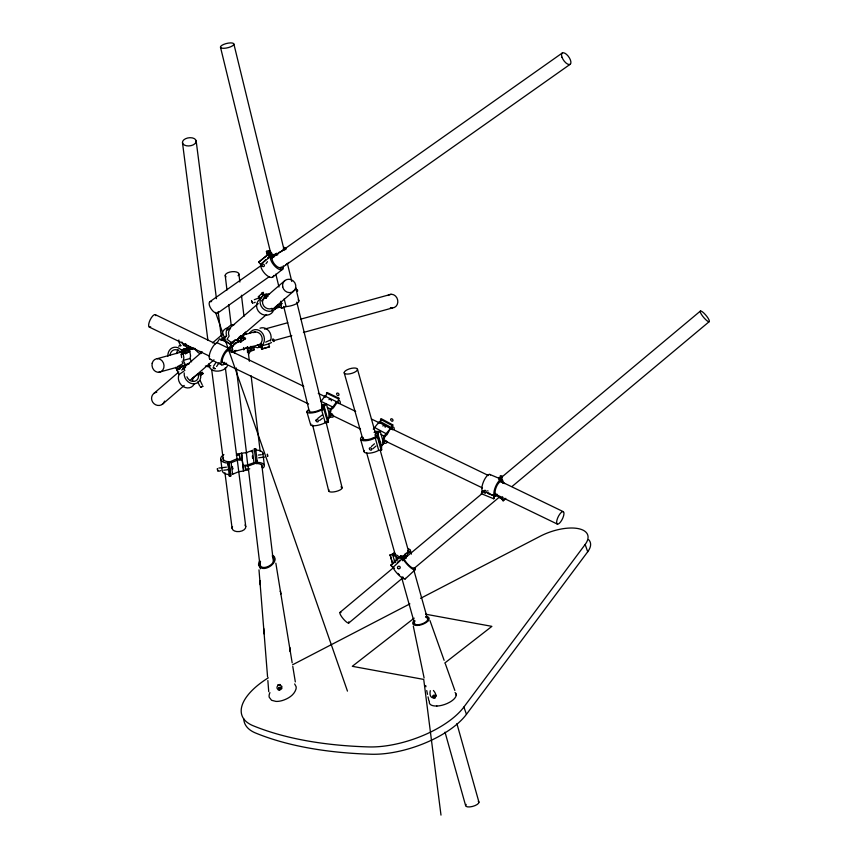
<?xml version="1.0" encoding="UTF-8"?>
<svg xmlns="http://www.w3.org/2000/svg" width="858" height="858" viewBox="0 0 858 858"><rect width="100%" height="100%" fill="white"/><g stroke="black" fill="none" stroke-linecap="round" stroke-linejoin="round"><path stroke-width="1.29" d="M414.028 622.994L415.025 620.827M193.222 347.908L193.093 348.884L192.289 348.831A6.671 5.77 74.6 0 0 189.071 350.525M194.948 348.498L194.841 349.26L198.53 352.885L201.104 353.539M324.614 397.49L324.925 396.085L336.658 401.748L336.207 403.807L333.376 407.85L331.134 409.598L329.837 415.572L331.917 413.942A6.671 2.295 -64.2 0 0 333.022 414.982M325.654 396.589L327.113 392.524L338.846 398.187L338.481 400.579A9.17 3.153 -64.2 0 1 340.304 403.185M328.56 417.181L328.314 418.329L330.77 416.409A9.17 3.153 -64.2 0 0 333.923 416.334M328.796 416.098L330.362 408.955L332.818 407.035L336.658 401.748M338.846 398.187L337.634 402.852A6.671 2.295 -64.2 0 1 338.856 403.625M189.286 363.706L185.382 364.779L183.28 360.381L183.859 357.807L183.086 353.196L189.811 351.351L190.583 355.952L190.004 358.526L191.581 361.829M322.136 407.55L321.493 408.73L323.541 408.58L324.56 406.928L324.024 406.252L326.48 404.332L330.18 417.063L327.724 418.994L328.26 419.659L327.252 421.321M430.287 690.679C427.917 701.597 440.83 698.83 433.419 690.476M378.571 423.552L378.893 422.254L390.497 428.474L387.108 434.556L384.824 436.529L383.429 442.16L385.553 440.326A6.671 2.091 -61.8 0 0 386.626 441.087M392.181 427.209L392.76 424.882L381.145 418.65L379.869 423.08M382.378 442.814L384.052 436.079L390.497 428.474M392.76 424.882L391.473 429.3A6.671 2.091 -61.8 0 1 392.707 429.826M247.512 352.52L247.361 346.643M381.435 448.026L381.746 446.879L377.745 433.547L380.255 431.392L383.74 443.833L381.231 445.999M402.659 559.984L404.397 558.118L406.059 558.494L405.941 556.853L404.15 558.515M395.366 553.464L390.143 555.115L392.589 563.824M265.98 298.176L264.865 295.688L265.808 298.23M435.156 697.822L433.172 697.372L433.269 695.43L436.368 695.42M433.966 697.779L435.156 696.417L434.867 695.441M501.565 482.421A6.671 2.317 -67.4 0 0 497.157 485.263A6.671 2.317 -67.4 0 0 495.398 493.65L493.747 498.766L481.263 493.661L482.357 490.862L484.759 491.859M482.067 492.9L482.25 490.765A9.17 3.185 -67.4 0 1 484.416 479.719A9.17 3.185 -67.4 0 1 490.508 474.914M272.544 255.791L270.71 251.769L268.093 252.713L269.734 254.097M238.47 337.795L240.98 335.564M260.532 561.561C256.757 573.82 279.74 564.435 272.34 556.445M236.872 340.133L238.031 340.208M373.273 429.139L378.893 422.254M259.845 560.735L259.545 561.218A21.15 9.277 -19.2 0 0 258.644 565.272M210.886 359.352A9.17 3.153 -64.2 0 1 210.274 351.866A9.17 3.153 -64.2 0 1 217.074 342.696L219.616 338.867L231.349 344.53L232.786 349.892L231.521 351.801M220.967 340.562L222.243 338.642A9.17 8.505 56.9 0 1 227.499 327.745M222.844 340.422L226.576 335.821A9.17 8.505 56.9 0 1 234.524 324.571M213.513 366.184L215.873 362.634M216.602 366.516L219.219 362.569M225.343 363.106A9.17 3.153 -64.2 0 1 221.257 360.006A9.17 3.153 -64.2 0 1 228.807 348.359L231.349 344.53M232.025 347.04L235.628 342.514L238.149 342.063L241.634 339.457L239.65 337.988L237.065 339.8L235.092 340.068L232.786 343.554L227.016 339.285L229.161 336.046A6.671 6.188 56.9 0 1 230.523 328.464M226.641 363.181L225.922 364.253L223.584 363.127M239.028 341.227L240.487 342.31L241.205 341.227M240.487 342.31L245.549 338.406L243.146 336.626M243.865 334.47L245.495 332.035M268.704 253.925L268.329 254.451L270.313 256.681L260.65 264.371L258.655 262.14L268.704 253.925L272.05 258.301A6.671 3.035 51.5 0 0 275.911 265.626A6.671 3.035 51.5 0 0 281.36 266.913M267.342 255.405L266.409 251.576L269.766 250.579M271.922 253.239L270.688 254.912L277.456 254.118L278.603 252.563A6.671 2.145 -13.7 0 0 283.29 248.809M265.959 263.738L267.503 261.658M271.182 258.312L276.405 253.389L277.702 254.847L274.024 255.287L276.405 253.389M268.329 677.809A68.919 30.212 -19.2 0 0 253.142 725.739A427.241 187.291 -19.2 0 0 368.618 746.921A68.919 30.212 -19.2 0 0 463.899 707.013L585.156 544.476A34.459 15.101 -19.2 0 0 577.874 528.539A34.459 15.101 -19.2 0 0 540.229 536.229L420.559 598.348M243.747 718.832A68.919 30.212 -19.2 0 0 255.684 733.054A427.241 187.291 -19.2 0 0 371.16 754.236A68.919 30.212 -19.2 0 0 466.452 714.328L587.698 551.791A34.459 15.101 -19.2 0 0 588.599 539.596M259.202 298.53L258.387 296.729L263.084 292.374L265.208 297.115L261.733 301.008M261.347 294.315L263.084 292.374M259.599 299.431L263.084 295.538L261.872 292.835M264.21 296.085L265.948 294.133L269.53 293.908M265.219 298.327L268.125 296.128M274.946 308.161L277.552 305.244L281.864 303.614L280.791 301.233M275.15 308.73L278.378 307.507L281.864 303.614M248.509 354.172L250.279 351.501L254.172 349.796L253.904 346.761L248.874 348.144L252.767 346.439L257.539 347.737L261.347 346.696M324.925 396.085L321.085 401.372L332.818 407.035M400.707 555.791L402.852 558.268L392.975 567.417L390.862 565.443L400.707 555.791L404.536 559.684A6.671 1.609 47.2 0 0 409.287 565.669A6.671 1.609 47.2 0 0 413.492 567.867M390.862 565.443L400.74 556.295M400.75 558.483L404.611 554.847L405.995 556.134M397.254 562.591L399.946 560.092M402.756 560.767L404.397 559.244M405.191 578.957L415.068 569.819M154.032 393.318L178.839 371.943M182.808 368.522L201.662 352.284M212.58 342.878L222.501 334.33M227.467 330.051L258.226 303.55M262.194 300.128L285.028 280.459M162.387 404.279L184.213 385.467M190.176 380.341L213.985 359.824M236.808 340.154L266.581 314.5M271.546 310.231L293.382 291.42M376.04 436.819L375.343 434.33L377.627 432.357L374.067 432.357M361.701 436.872A9.17 3.325 -15.7 0 0 363.62 440.733A9.17 3.325 -15.7 0 0 374.957 438.063L378.389 437.28L381.874 449.731L378.453 450.504A9.17 3.325 -15.7 0 1 368.179 453.228A9.17 3.325 -15.7 0 1 364.221 450.504M371.375 446.471L374.474 443.79M372.876 448.755L375.976 446.085M381.864 444.916L384.373 442.76A9.17 2.874 -61.8 0 0 387.548 442.138M498.637 479.44L500.514 477.874A9.17 2.081 50.1 0 1 502.348 476.297M339.95 612.43L393.35 567.781M403.625 559.191L481.66 493.94M500.15 478.485L700.385 311.068M348.777 623.015L403.206 577.509M413.47 568.929L499.731 496.803M512.054 486.497L709.212 321.653A6.896 1.566 50.1 0 0 703.817 313.02A6.896 1.566 50.1 0 0 701.415 314.371A6.896 1.566 50.1 0 0 709.158 321.686M496.61 495.377L500.74 498.444L502.627 496.868M500.546 497.372L502.97 500.697L505.802 498.337M502.97 500.697L505.33 499.217M258.655 262.14L268.329 254.451M268.157 257.486L271.729 254.654L275.053 255.234M265.701 259.824L260.585 264.564A9.17 4.161 51.5 0 0 266.57 275.204A9.17 4.161 51.5 0 0 273.681 275.45M267.632 258.279L270.527 255.974L270.259 256.874A9.17 4.161 51.5 0 0 277.273 268.307A9.17 4.161 51.5 0 0 283.269 265.862M273.123 276.78L282.797 269.09M321.643 407.057L323.874 405.308L321.493 405.469M324.024 406.252L328.464 421.943L327.767 422.49L325.289 422.662L321.589 409.931L324.753 409.212L319.83 409.888A6.671 1.952 -16.2 0 1 312.14 412.044A6.671 1.952 -16.2 0 1 309.599 410.424M322.329 414.875L317.76 418.436M319.605 420.484L322.49 418.232M414.167 618.146L352.284 666.312L423.723 679.418L440.991 815.1M444.701 663.095L491.902 626.361L425.654 614.199M178.367 340.283L179.086 340.186M497.49 495.334L495.42 496.396L496.825 493.994M268.683 343.811L269.509 346.804L262.784 348.648L261.958 345.667A9.17 7.926 74.6 0 0 261.4 332.003A9.17 7.926 74.6 0 0 249.528 333.397M209.792 301.769L261.229 265.476M271.074 258.515L562.194 53.057M217.846 312.956L269.283 276.651M280.234 268.929L570.248 64.243M194.144 384.137A9.17 7.872 54.8 0 1 183.162 386.518A9.17 7.872 54.8 0 1 179.043 374.56L176.952 370.163L182.754 366.055L189.446 363.342M181.671 370.023L185.542 367.288M179.043 374.56L183.88 371.139M192.653 381.081A6.671 5.727 54.8 0 0 192.653 379.075L192.396 378.206L198.198 374.099L202.424 372.393L203.014 373.627L200.107 375.675M198.284 374.656L200.214 373.284L200.708 374.967A9.17 7.872 54.8 0 1 192.696 383.783A9.17 7.872 54.8 0 1 184.202 372.93M200.493 373.756L202.424 372.393M236.604 453.968L241.463 453.367L242.16 459.577L237.301 460.178L231.124 462.794L230.963 461.432L235.446 459.395L239.865 458.848L239.414 454.89L236.336 455.276M222.243 338.642L226.576 335.821M235.092 340.068L230.748 342.9L232.722 342.621M237.473 339.403L239.65 337.988M240.465 339.275L242.632 337.859L243.286 336.293A9.17 8.505 56.9 0 0 243.533 333.655M241.634 339.457L233.816 344.884M243.372 339.822L245.549 338.406M380.748 420.87L379.912 421.396L391.527 427.627L392.363 427.102A9.17 2.874 -61.8 0 1 394.165 429.139M264.2 294.852L262.784 295.731A9.17 8.494 41.8 0 0 264.5 309.802A9.17 8.494 41.8 0 0 277.552 305.244M322.49 409.373L321.342 410.081A9.17 2.692 -16.2 0 1 310.049 413.052A9.17 2.692 -16.2 0 1 308.033 410.07M326.19 422.104L325.043 422.812A9.17 2.692 -16.2 0 1 314.822 425.74A9.17 2.692 -16.2 0 1 310.8 423.831M265.208 297.115L264.478 297.565A6.671 6.178 41.8 0 0 272.061 308.344M248.455 470.012L243.597 470.613L241.43 453.249L246.289 452.649L252.466 450.375L252.617 451.48L251.33 451.726M242.9 465.551L247.758 464.961L253.947 462.676L254.097 463.792L249.624 465.551L245.195 466.098L245.635 469.315L249.753 468.811M167.868 356.284A9.17 7.926 74.6 0 1 172.308 347.865A9.17 7.926 74.6 0 1 181.199 349.967L190.433 347.168L191.012 348.402L184.749 351.233M170.045 355.448A6.671 5.77 74.6 0 1 173.627 350.021A6.671 5.77 74.6 0 1 179.762 351.705L180.266 352.466L184.298 350.257L191.012 348.402M181.649 357.657L181.188 354.247L183.086 353.196M188.513 352.059L189.811 351.351M177.52 366.602L183.044 363.567L182.089 361.561M175.654 367.342L176.694 369.541L185.382 364.779M292.589 664.778L409.888 603.882M185.178 353.7L187.076 352.917L185.564 353.807M243.35 335.038L246.267 333.762M243.661 348.841L245.86 347.876M265.669 342.127L270.484 340.025M247.78 351.469L251.319 349.925L251.008 346.3M269.09 343.64L271.503 342.578M253.603 332.636A6.671 5.77 74.6 0 1 261.1 335.178A6.671 5.77 74.6 0 1 260.424 343.768L259.76 344.23L261.69 349.131L262.784 348.648M269.509 346.804L261.69 349.131M176.952 370.163L180.126 368.865M200.6 374.603L203.014 373.627M192.396 378.206L194.412 377.391M258.387 296.729L259.599 296.267M259.534 297.715L254.268 299.689M253.904 302.777L255.234 302.263M278.378 307.507L277.82 306.252L281.767 308.194L286.068 306.563A9.17 2.949 -13.7 0 0 296.3 303.775A9.17 2.949 -13.7 0 0 298.091 299.925M279.579 689.617L281.156 688.76L281.885 687.215A2.928 2.563 -20.2 0 0 281.874 686.657A2.971 2.595 -22.9 0 0 281.799 686.325L279.483 684.673L277.906 685.403L277.08 686.915A3.024 2.488 -46.9 0 0 277.027 687.816L277.048 687.944A2.939 2.413 -46.2 0 0 277.338 688.749L278.421 689.575L280.813 689.435L278.249 689.993M501.737 498.455L503.442 500.793M181.413 350.279L187.913 348.112A9.17 7.926 74.6 0 0 183.494 345.517M157.282 358.665L194.734 348.348M243.822 334.834L255.448 331.628M264.489 329.14L287.741 322.737M300.654 319.176L391.076 294.283M180.266 352.466L183.633 351.533M181.188 354.247L184.545 353.314M185.671 353.013L187.913 352.391M183.28 360.381L190.004 358.526M158.751 372.308L182.003 365.905M231.081 352.391L261.551 344.079M273.713 340.647L291.795 335.671M303.421 332.464L392.546 307.925M261.69 345.86L268.404 344.004M176.694 369.541L178.55 369.026M279.483 684.673L280.158 684.491L277.638 685.038M390.143 555.115L393.071 553.721A9.17 3.325 -15.7 0 1 394.24 552.52M394.905 562.666L392.814 555.201L395.216 554.59L397.93 555.662L398.048 557.303L405.051 555.544L404.944 554.021A6.671 2.424 -15.7 0 0 407.754 550.557M396.922 560.649L396.342 558.558L407.346 555.791L407.218 553.989A9.17 3.325 -15.7 0 0 408.494 548.916M257.068 345.27L258.183 345.002L259.105 347.318M230.963 461.432L232.593 474.281L238.771 471.664L243.629 471.063L243.511 469.991M261.604 466.859A6.671 2.992 -6.8 0 0 257.014 463.534L256.102 463.577L254.3 448.916L255.673 448.755L256.231 450.075A9.17 4.118 -6.8 0 1 262.645 454.418M258.333 455.072L261.336 454.697M258.666 457.797L264.682 457.057M223.466 457.421A6.671 3.668 -7.3 0 0 228.046 461.658L228.957 461.636L229.29 464.521L227.917 464.682L227.735 463.041L229.386 476.179L230.759 476.008L230.437 473.133L229.515 473.155M218.865 468.06L226.394 467.16M220.71 470.613C216.398 473.348 217.524 466.216 217.492 469.358M223.713 470.216L228.732 469.616M266.409 251.576L270.399 251.115M269.509 255.813L271.761 255.545M433.269 695.43L436.218 695.506M326.48 404.332L321.514 404.686L323.874 405.823M324.925 422.2L328.464 421.943M255.545 451.222L254.622 451.265L254.3 448.916M256.102 463.577L255.781 461.229L257.143 461.057L257.711 462.376A9.17 4.118 -6.8 0 1 263.02 468.028M229.118 463.009L227.349 463.052A9.17 5.041 -7.3 0 1 220.892 459.824A9.17 5.041 -7.3 0 1 223.906 454.611M274.356 256.692L272.705 257.025L271.053 255.18M380.255 431.392L375.3 431.392L377.627 432.636M378.389 437.28L373.455 437.687A6.671 2.424 -15.7 0 1 365.733 439.671A6.671 2.424 -15.7 0 1 363.245 437.441M264.189 297.629L266.044 297.801M435.156 696.417L436.025 696.524M432.893 696.396L435.499 696.717M396.911 559.244L396.214 556.756L392.814 555.201M488.084 490.98L487.516 490.851M500.514 477.874L498.83 477.509L500.332 479.568M493.747 498.766L494.358 495.87L487.162 492.867M425.547 617.149L426.49 617.385A7.175 3.142 -19.2 0 1 427.852 618.8L427.456 620.216A7.465 3.271 -19.2 0 1 425.053 622.425A7.175 3.142 -19.2 0 1 417.342 624.742A7.379 3.239 -19.2 0 1 414.693 624.045A7.175 3.142 -19.2 0 1 414.06 623.015M186.969 345.613L188.277 345.956M200.3 351.512L202.413 352.059M208.397 365.122L210.778 365.744M205.373 366.012L209.609 367.106A9.17 5.738 -9.4 0 0 218.372 371.106A9.17 5.738 -9.4 0 0 227.499 365.583M433.172 697.372L434.287 697.715M272.276 555.265L274.303 556.552L275.107 558.858A21.547 9.449 -19.2 0 1 274.463 561.582C272.147 566.87 261.733 572.029 258.633 565.283M489.65 474.388L501.651 479.397M502.584 482.657L504.676 483.526L502.981 483.172A9.17 3.185 -67.4 0 0 497.79 482.453A9.17 3.185 -67.4 0 0 494.251 495.774L494.744 496.203L487.537 493.2M238.074 341.345L239.125 341.141M326.426 393.071L338.159 398.734M217.074 342.696L228.807 348.359M229.075 349.614L231.424 350.75L230.502 347.34L228.357 350.579A6.671 2.295 -64.2 0 0 222.866 357.807A6.671 2.295 -64.2 0 0 224.41 362.301M155.309 314.661L215.658 343.811M227.735 349.635L303.775 386.357M318.264 393.35L325.504 396.846M336.368 402.091L355.684 411.422M371.375 418.994L378.614 422.49M390.69 428.314L488.47 475.525M499.335 480.77L563.309 511.668A6.896 2.37 -64.2 0 1 560.628 521.879A6.896 2.37 -64.2 0 1 556.96 520.055A6.896 2.37 -64.2 0 1 563.309 511.668M327.413 407.539L330.362 408.955M329.569 412.805L331.917 413.942M149.292 327.07L209.642 356.209M221.718 362.033L308.633 404M330.362 414.489L360.532 429.064M383.472 440.143L482.453 487.934M494.519 493.758L557.292 524.066M209.888 359.148L221.621 364.811M434.781 697.382L435.403 697.704M281.907 688.588L280.802 688.191L279.622 689.188A1.405 1.158 -49.6 0 0 279.654 690.143M380.448 419.262L392.052 425.482M374.946 427.692L386.561 433.923M381.134 434.523L384.824 436.529M250.525 347.694L254.172 349.796M246.954 347.393L251.319 349.925M240.637 336.379L244.83 339.478M224.045 339.65L233.086 346.353M404.3 558.461L402.552 556.821L403.474 556.156L404.74 556.649L404.611 554.847M390.83 564.939L393.028 567.599A9.17 2.22 47.2 0 0 400.225 576.404A9.17 2.22 47.2 0 0 405.48 578.303M393.843 567.749L394.53 568.393M294.659 683.944L296.107 686.657A27.295 11.969 -19.2 0 1 295.946 689.253C294.037 695.248 287.977 698.809 282.282 700.557A11.433 5.009 -19.2 0 1 275.986 701.415L271.578 700.289L269.24 697.264A26.652 11.68 -19.2 0 1 269.927 692.642M375.343 434.33L375.15 436.39L377.198 436.39L378.26 434.438L377.745 433.547M503.635 483.226L500.9 479.461L502.327 479.761A6.671 1.512 50.1 0 1 502.295 477.606M499.774 497.125L500.74 498.444M186.486 349.86L186.99 350.611M200.279 380.802L202.22 384.856M181.885 342.02L183.183 344.744M183.709 349.024L184.298 350.257M178.786 341.859L180.738 345.946M199.742 386.046L197.801 381.928M182.754 366.055L184.845 370.463M265.948 294.133L266.956 296.385M429.965 620.559L444.122 660.328M445.409 663.942L454.847 690.465M585.156 544.476L587.698 551.791M463.899 707.013L466.452 714.328M215.583 312.409L347.458 691.108M402.638 557.603L402.906 558.451A9.17 2.22 47.2 0 0 411.079 568.06A9.17 2.22 47.2 0 0 415.036 567.878M198.198 374.099L198.466 374.978A6.671 5.727 54.8 0 1 194.198 381.392A6.671 5.727 54.8 0 1 186.937 376.791M324.067 409.759L327.767 422.49M306.928 411.99L310.628 424.731M410.392 550.375L411.443 554.107M377.681 437.891L381.177 450.343M357.507 369.358A6.896 2.499 -15.7 0 1 347.694 374.077A6.896 2.499 -15.7 0 1 347.329 369.701A6.896 2.499 -15.7 0 1 357.507 369.358L376.308 436.347M380.276 450.514L408.837 552.295M413.899 570.334L427.992 620.57M456.906 723.637L478.957 802.219M375.214 437.891L378.7 450.343M344.176 372.737L362.966 439.725M366.581 452.606L395.506 555.673M401.651 577.573L414.661 623.948M445.023 732.164L465.626 805.598M360.542 439.146L364.039 451.598M390.1 554.611L392.546 563.32M298.863 300.622L295.753 287.87A9.17 2.949 -13.7 0 1 293.189 291.023M233.891 44.101A6.896 2.22 -13.7 0 1 223.927 48.305A6.896 2.22 -13.7 0 1 223.724 44.401A6.896 2.22 -13.7 0 1 233.891 44.101L284.223 250.493M287.376 263.395L291.774 281.456M296.804 302.102L322.919 409.159M326.061 422.061L342.106 487.848M284.202 298.906L286.068 306.563M220.463 47.104L270.796 253.496M275.826 274.131L278.979 287.033M283.698 306.381L309.491 412.162M312.634 425.053L328.678 490.851M269.594 250.729L270.27 253.475M268.382 252.037L269.004 254.59M280.909 304.687L281.767 308.194M266.784 251.062L267.406 253.614M413.32 626.222L424.109 677.938M425.686 685.51L425.943 686.775M426.737 690.561L427.52 694.347M428.056 696.868L428.839 700.654M289.725 648.015L289.629 647.372L292.181 662.848M295.324 681.895L292.771 666.419M280.491 591.666L280.373 590.958L290.315 651.587L290.208 650.943M209.02 363.545L209.609 367.106M280.759 593.339L280.877 594.036L275.847 563.17M252.338 455.952L252.627 458.397M241.43 453.249L241.72 455.362M242.16 459.577L243.629 471.063M239.414 454.89L240.079 459.995M196.16 140.948A6.896 4.075 -7.3 0 1 186.358 145.763A6.896 4.075 -7.3 0 1 185.457 138.76A6.896 4.075 -7.3 0 1 196.16 140.948L216.452 298.67M218.157 311.926L221.225 335.778M225.322 367.589L237.076 459.041M237.301 460.178L245.774 526.64M228.957 461.636L230.588 474.506M229.29 464.521L230.759 476.008M182.486 142.707L207.893 340.186M211.647 369.348L223.412 460.789M224.946 472.726L232.11 528.389M220.699 459.073L222.179 470.57A9.17 5.041 -7.3 0 0 228.829 474.549M267.503 455.223C267.053 451.362 267.996 459.287 267.546 455.426M262.88 453.174L264.361 465.476M238.921 274.099L239.875 282.025M241.452 295.238L243.994 316.377M247.63 346.761L249.378 361.293M251.115 375.825L260.146 451.136M261.733 464.35L273.455 562.119M255.673 448.755L257.325 462.398M252.466 450.375L254.097 463.792M225.214 275.482L226.962 290.015M228.7 304.547L231.242 325.686M234.245 350.783L234.566 353.432M236.304 367.964L246.6 453.839M248.026 465.722L260.382 568.779M246.289 452.649L247.758 464.961M245.195 465.626L245.635 469.315M217.578 469.884L217.696 470.956M232.432 466.613L232.743 469.101L232.679 468.532M232.443 472.919L232.593 474.281M229.204 474.538L229.386 476.179M243.586 347.522L243.79 349.935M258.987 569.841L260.199 584.748M264.007 632.185L264.157 633.955L259.856 580.576L259.995 582.26M263.717 628.464L267.557 676.812M267.857 680.533L268.736 691.687M396.214 556.756L396.342 558.558M455.072 692.524A14.114 6.188 -19.2 0 1 454.804 698.155A14.35 6.296 -19.2 0 1 449.485 702.337A14.018 6.145 -19.2 0 1 436.808 706.059M436.883 705.995A14.114 6.188 -19.2 0 1 429.3 701.919A14.254 6.242 -19.2 0 1 429.397 701.276M456.134 694.079A13.889 6.092 -19.2 0 1 456.209 695.312M425.922 616.376A8.569 3.754 -19.2 0 1 428.249 620.634M428.292 620.634A8.827 3.872 -19.2 0 1 425.053 623.187A8.505 3.722 -19.2 0 1 420.431 624.999A8.644 3.786 -19.2 0 1 413.481 624.624A8.644 3.786 -19.2 0 1 414.371 620.345M288.803 262.398A9.17 2.949 -13.7 0 1 285.832 264.629M284.041 247.361A9.17 2.949 -13.7 0 1 285.693 249.646M273.037 311.54A9.17 8.494 41.8 0 1 259.888 312.848A9.17 8.494 41.8 0 1 259.298 299.624M329 399.699A1.384 1.062 52 0 1 330.405 399.131A1.384 1.062 52 0 1 331.327 400.825M336.604 394.208A1.384 1.062 52 0 1 337.891 393.125A1.384 1.062 52 0 1 338.899 395.034A1.384 1.062 52 0 1 337.108 395.152M325.697 414.167A1.384 1.062 52 0 1 325.836 415.551M489.65 494.069A1.384 1.287 -78.1 0 1 488.856 492.792M178.668 346.203A9.17 7.926 74.6 0 1 180.974 345.431M176.759 353.603A6.671 5.77 74.6 0 1 178.153 349.785M186.508 344.272A1.384 0.622 -75.6 0 1 185.542 345.238A1.384 0.622 -75.6 0 1 185.414 343.597M260.006 328.196A9.17 7.926 74.6 0 1 268.79 330.888A9.17 7.926 74.6 0 1 270.506 340.969M234.76 353.357A6.671 3.239 -5 0 1 235.95 350.321M261.261 346.557A1.384 0.686 66.4 0 1 260.553 345.227M260.639 344.401A1.384 0.686 66.4 0 1 261.132 344.262M378.882 441.377A1.384 1.019 49.2 0 1 379.472 442.256M382.882 426.072A1.384 1.019 49.2 0 1 384.309 425.622A1.384 1.019 49.2 0 1 385.199 427.305M390.808 420.323A1.384 1.019 49.3 0 1 391.452 418.758A1.384 1.019 49.3 0 1 392.996 420.313A1.384 1.019 49.3 0 1 391.548 421.064M403.11 577.187A6.671 1.609 47.2 0 1 402.145 576.855M399.41 574.817A6.671 1.609 47.2 0 1 397.973 573.391M395.066 562.526A1.384 1.276 -4 0 1 395.431 560.177M218.511 311.508A6.896 3.089 54.8 0 1 211.25 309.073A6.896 3.089 54.8 0 1 211.594 301.587M164.575 401.104A6.896 6.435 49.3 0 1 157.443 405.384A6.896 6.435 49.3 0 1 151.576 398.68A6.896 6.435 49.3 0 1 156.778 392.17M340.98 486.872A6.896 2.22 -13.7 0 1 336.229 491.43A6.896 2.22 -13.7 0 1 329.064 489.961M244.948 525.032A6.896 4.075 -7.3 0 1 239.457 531.552A6.896 4.075 -7.3 0 1 232.507 526.63M226.029 276.834A6.896 3.089 -6.8 0 1 232.11 271.675A6.896 3.089 -6.8 0 1 238.063 275.729M150.676 326.812A6.896 2.37 -64.2 0 1 150.075 320.034A6.896 2.37 -64.2 0 1 155.909 315.669M348.788 621.782A6.896 1.566 50.1 0 1 343.297 618.875A6.896 1.566 50.1 0 1 340.969 612.558M387.955 295.538A6.896 5.963 74.6 0 1 397.683 300.053A6.896 5.963 74.6 0 1 390.411 307.604M478.271 801.329A6.896 2.499 -15.7 0 1 472.501 806.445A6.896 2.499 -15.7 0 1 466.141 804.396M296.525 289.361C296.707 293.522 299.056 290.186 296.525 289.361M215.047 368.693C212.334 369.401 212.602 365.401 215.047 368.693M251.523 300.75L252.638 303.228L251.523 300.75M279.107 687.515L278.7 688.395L279.955 689.306L281.285 687.934L280.931 687.183L279.107 687.515M200.525 387.258L202.863 386.25L200.525 387.258M261.787 265.508A1.384 1.223 36.2 0 0 263.996 266.377A1.384 1.223 36.2 0 0 263.46 264.178A1.384 1.223 36.2 0 0 261.787 265.508M315.98 420.538A1.384 1.062 52 0 0 317.91 421.804A1.384 1.062 52 0 0 317.578 419.616A1.384 1.062 52 0 0 315.98 420.538M485.703 492.76A1.384 1.287 -78.1 0 0 485.414 490.411A1.384 1.287 -78.1 0 0 483.633 491.902A1.384 1.287 -78.1 0 0 485.703 492.76M272.576 339.768A1.384 0.686 66.4 0 0 273.906 341.527A1.384 0.686 66.4 0 0 273.723 339.446A1.384 0.686 66.4 0 0 272.576 339.768M369.401 448.788A1.384 1.019 49.2 0 0 371.321 450.096A1.384 1.019 49.2 0 0 370.988 447.973A1.384 1.019 49.2 0 0 369.401 448.788M398.144 568.607A1.384 1.276 -4 0 0 400.236 567.513A1.384 1.276 -4 0 0 398.187 566.387A1.384 1.276 -4 0 0 398.144 568.607M562.022 57.304A6.896 3.089 54.8 0 0 570.162 64.307A6.896 3.089 54.8 0 0 566.484 54.344A6.896 3.089 54.8 0 0 562.022 57.304M282.69 286.776A6.896 6.435 49.3 0 0 293.565 291.28A6.896 6.435 49.3 0 0 291.355 279.762A6.896 6.435 49.3 0 0 282.69 286.776M152.188 363.245A6.896 5.963 74.6 0 0 159.599 372.19A6.896 5.963 74.6 0 0 162.259 361.014A6.896 5.963 74.6 0 0 152.188 363.245"/></g></svg>
